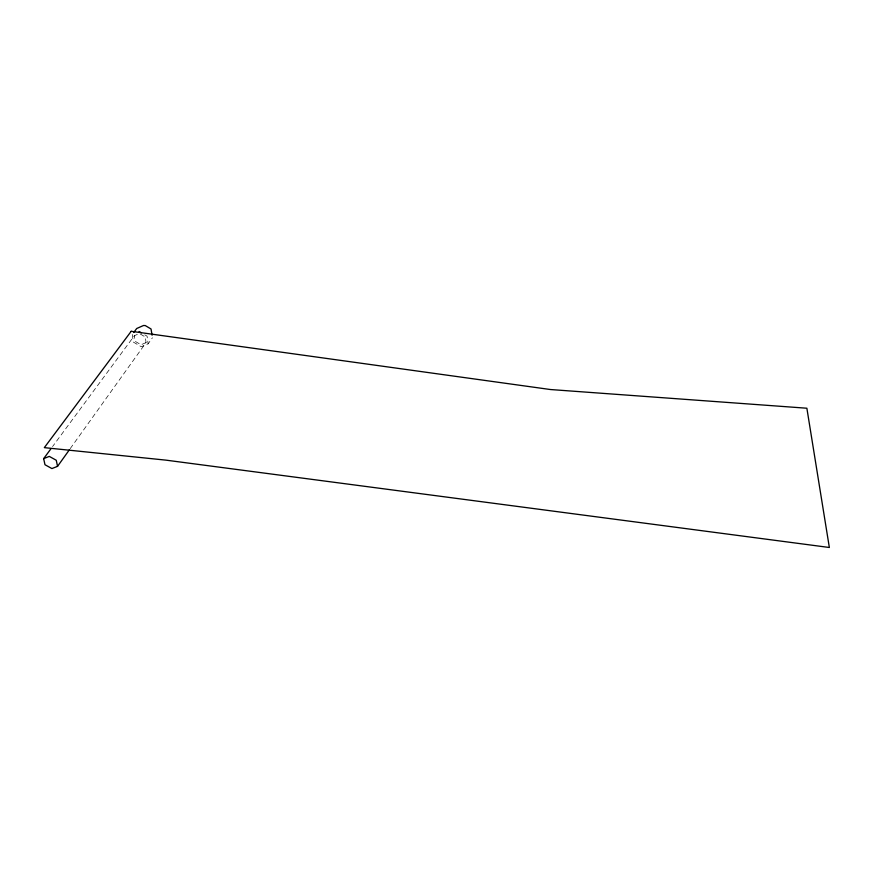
<?xml version="1.0" encoding="UTF-8"?>
<svg xmlns="http://www.w3.org/2000/svg" width="873" height="873" viewBox="0 0 873 873"><rect width="100%" height="100%" fill="white"/><g stroke="black" fill="none" stroke-linecap="round" stroke-linejoin="round"><path stroke-width="0.65" stroke-dasharray="4.37 3.27" d="M132.26 334.49L133.405 342.118L141.328 346.756L148.148 343.809L152.437 337.775M70.189 448.667L146.064 342.587L145.267 336.956L139.396 333.508L134.355 335.712L52.555 446.572M146.064 342.587L141.033 344.77L135.195 341.343L134.355 335.712M144.787 334.839L147.068 336.181L148.148 343.809"/><path stroke-width="1.31" d="M50.94 448.766L43.65 458.641L44.981 464.731L51.911 468.561L57.542 466.346L69.404 449.77M133.744 332.493L136.701 328.51L143.499 325.509L145.234 325.553L151.029 328.979L152.088 335.243M43.65 458.641L49.292 456.393L56.265 460.257L57.542 466.346M139.102 331.489L141.382 332.831M131.201 331.293L44.327 447.642L165.881 460.136L829.35 547.491L806.87 408.226L550.459 389.533L131.201 331.293"/></g></svg>
